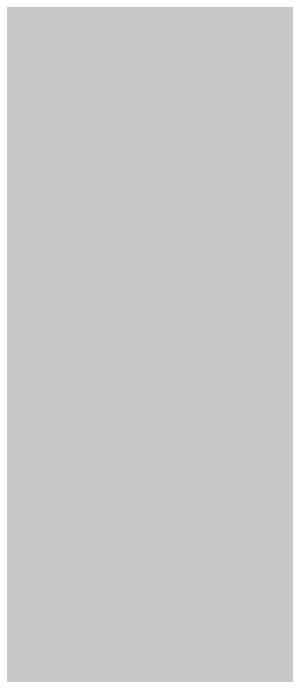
# Model space of a CAD drawing. Header units: millimetres. Extents: x 126 to 12547, y 1644 to 26714.
# Drawn here: x 727.3 to 773.6, y 25354.6 to 25467.1 of the extents above; entities that cross this region are included whole.
import ezdxf

# ---------------------------------------------------------------- set-up
doc = ezdxf.new("R2010")
doc.units = ezdxf.units.MM
doc.layers.add('F_ARREDI_pareti', color=1, linetype='Continuous', lineweight=0)
doc.layers.add('F_MINERAL WALL', color=6, linetype='Continuous', lineweight=5)

# ---------------------------------------------------------------- blocks, each defined once
blk = doc.blocks.new('RIV.to_pareti e soffitto_slider_armadiature_camera master_sez.......')
at = {"layer": 'F_MINERAL WALL', "true_color": 0x636466, "transparency": 33554559}
h = blk.add_hatch(dxfattribs=at)
h.set_pattern_fill('AR-SAND', color=251)
h.set_pattern_definition([(37.5, (2500, 0), (-1.6000313, 48.9413237), [0, -38.608, 0, -43.18, 0, -41.275]), (7.5, (2500, 0), (44.9523283, 71.68251), [0, -20.828, 0, -34.798, 0, -13.335]), (327.5, (2468.76, 0), (79.099237, 0.1437185), [0, -12.7, 0, -45.72, 0, -59.69]), (317.5, (2468.76, 0), (76.355645, 22.2929323), [0, -6.35, 0, -29.972, 0, -34.29])])
h.paths.add_polyline_path([(733693.12, 514601.28), (733693.12, 512521.28), (734878.12, 512521.28), (734878.12, 514601.28)])
h.paths.add_polyline_path([(734822.12, 514211.28), (734822.12, 512911.28), (734342.12, 512911.28), (734342.12, 514211.28)], flags=16)

msp = doc.modelspace()

# ---------------------------------------------------------------- block references
at = {"layer": 'F_ARREDI_pareti', "color": 2, "lineweight": 5}
msp.add_blockref('RIV.to_pareti e soffitto_slider_armadiature_camera master_sez.......', (-733567.34, -488087.48), dxfattribs=at)

doc.saveas('drawing.dxf')
